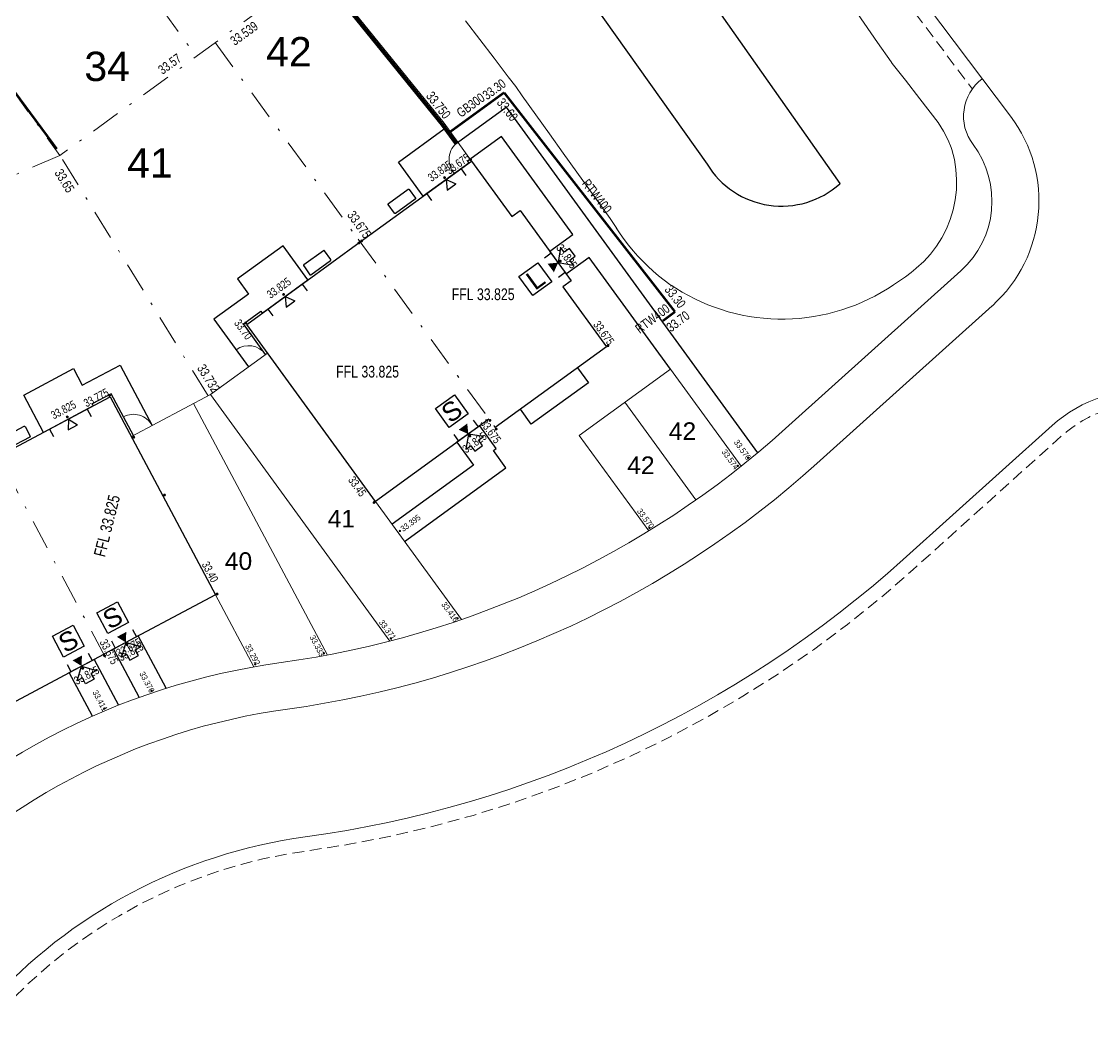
# Model space of a CAD drawing. Header units: metres. Extents: x 337936 to 338610, y 373199 to 374026.
# Drawn here: x 338192.32 to 338237.94, y 373461.44 to 373504.01 of the extents above; entities that cross this region are included whole.
import ezdxf

# ---------------------------------------------------------------- set-up
doc = ezdxf.new("R2010")
doc.units = ezdxf.units.M
for name, pattern in [('DASHDOT', [25.4, 12.7, -6.35, 0, -6.35]), ('DASHED', [0.75, 0.5, -0.25]), ('DASHED2', [0.375, 0.25, -0.125])]:
    doc.linetypes.add(name, pattern=pattern)
for name, color, linetype in [('A-WH_HT-Access-Main', 252, 'Continuous'), ('A-WH_HT-Services-ASHP', 252, 'Continuous'), ('A-WH_HT-Wall-Party Wall Line', 252, 'Continuous'), ('A-WH_HT-Wall-Structure', 252, 'Continuous'), ('DGL-Paths', 252, 'Continuous'), ('EARTHWORKS', 252, 'Continuous'), ('EXTERNAL_WORKS_BACK_OF_FOOTWAY_LEVELS', 7, 'Continuous'), ('HOUSE_EXTERNAL_LEVELS', 7, 'Continuous'), ('HOUSE_SLAB_LEVEL', 7, 'Continuous'), ('PLOT_BOUNDARY_ANNOTATION', 7, 'Continuous'), ('PLOT_BOUNDARY_GRAVEL_BOARD', 7, 'Continuous')]:
    doc.layers.add(name, color=color, linetype=linetype)
doc.layers.add('A-WH_HT-Wall-Door Openings', color=252, linetype='Continuous', plot=False)
for name, color, linetype, lineweight in [('Basin Adoption Boundary', 252, 'Continuous', 0), ('DGL_BT Gates', 252, 'Continuous', 9), ('DGL_BT Rear Fencing', 252, 'DASHDOT', 9), ('DGL_BT-Screen Fence', 252, 'FENCELINE2', 9), ('DGL_BT-Screen Pier Wall + Panels', 252, 'DASHED', 9), ('DGL_DRIVE', 252, 'Continuous', 9), ('DGL_Footpath', 252, 'Continuous', 9), ('DGL_Plot Parking', 252, 'Continuous', 9), ('DGL_PlotNo', 252, 'Continuous', 9), ('DGL_ROAD_KERBLINE', 252, 'Continuous', 9), ('DGL_VERGE', 252, 'DASHED', 9)]:
    doc.layers.add(name, color=color, linetype=linetype, lineweight=lineweight)
doc.layers.add('HOUSE_DOORS', color=3, linetype='Continuous', true_color=0x00ff00)
doc.layers.add('PLOT_BOUNDARY_RETAINING_WALL', color=1, linetype='Continuous', true_color=0xff0000)
doc.styles.add('AnnotativeArial', font='arial.ttf', dxfattribs={"height": 2})
doc.styles.add('ESTROAD', font='arial.ttf', dxfattribs={"width": 0.75})
doc.styles.get("Standard").update_dxf_attribs({"font": 'arial.ttf'})
doc.linetypes.add('FENCELINE2', pattern='A,6.35,-2.54,[132,ltypeshp.shx,S=2.54,R=0,X=-2.54,Y=0],-2.54,25.4', length=36.83)

msp = doc.modelspace()

# ---------------------------------------------------------------- hatches: boundary and pattern name
at = {"layer": 'EXTERNAL_WORKS_BACK_OF_FOOTWAY_LEVELS'}
h = msp.add_hatch(color=256, dxfattribs=at)
edge = h.paths.add_edge_path(flags=17)
edge.add_ellipse((338223.267, 373485.427), major_axis=(0.0354, 0.0354), ratio=1, start_angle=45, end_angle=225, ccw=False)
edge.add_ellipse((338223.267, 373485.427), major_axis=(0.0354, 0.0354), ratio=1, start_angle=225, end_angle=405, ccw=False)
h = msp.add_hatch(color=256, dxfattribs=at)
edge = h.paths.add_edge_path(flags=17)
edge.add_ellipse((338222.832, 373485.078), major_axis=(0.0354, 0.0354), ratio=1, start_angle=45, end_angle=225, ccw=False)
edge.add_ellipse((338222.832, 373485.078), major_axis=(0.0354, 0.0354), ratio=1, start_angle=225, end_angle=405, ccw=False)
h = msp.add_hatch(color=256, dxfattribs=at)
edge = h.paths.add_edge_path(flags=17)
edge.add_ellipse((338219.066, 373482.436), major_axis=(0.0354, 0.0354), ratio=1, start_angle=45, end_angle=225, ccw=False)
edge.add_ellipse((338219.066, 373482.436), major_axis=(0.0354, 0.0354), ratio=1, start_angle=225, end_angle=405, ccw=False)
h = msp.add_hatch(color=256, dxfattribs=at)
edge = h.paths.add_edge_path(flags=17)
edge.add_ellipse((338208.439, 373482.3), major_axis=(0.0354, 0.0354), ratio=1, start_angle=45, end_angle=225, ccw=False)
edge.add_ellipse((338208.439, 373482.3), major_axis=(0.0354, 0.0354), ratio=1, start_angle=225, end_angle=405, ccw=False)
h = msp.add_hatch(color=256, dxfattribs=at)
edge = h.paths.add_edge_path(flags=17)
edge.add_ellipse((338210.898, 373478.575), major_axis=(0.0354, 0.0354), ratio=1, start_angle=45, end_angle=225, ccw=False)
edge.add_ellipse((338210.898, 373478.575), major_axis=(0.0354, 0.0354), ratio=1, start_angle=225, end_angle=405, ccw=False)
h = msp.add_hatch(color=256, dxfattribs=at)
edge = h.paths.add_edge_path(flags=17)
edge.add_ellipse((338208.058, 373477.721), major_axis=(0.0354, 0.0354), ratio=1, start_angle=45, end_angle=225, ccw=False)
edge.add_ellipse((338208.058, 373477.721), major_axis=(0.0354, 0.0354), ratio=1, start_angle=225, end_angle=405, ccw=False)
h = msp.add_hatch(color=256, dxfattribs=at)
edge = h.paths.add_edge_path(flags=17)
edge.add_ellipse((338205.204, 373477.087), major_axis=(0.0354, 0.0354), ratio=1, start_angle=45, end_angle=225, ccw=False)
edge.add_ellipse((338205.204, 373477.087), major_axis=(0.0354, 0.0354), ratio=1, start_angle=225, end_angle=405, ccw=False)
h = msp.add_hatch(color=256, dxfattribs=at)
edge = h.paths.add_edge_path(flags=17)
edge.add_ellipse((338202.28, 373476.623), major_axis=(0.0354, 0.0354), ratio=1, start_angle=45, end_angle=225, ccw=False)
edge.add_ellipse((338202.28, 373476.623), major_axis=(0.0354, 0.0354), ratio=1, start_angle=225, end_angle=405, ccw=False)
h = msp.add_hatch(color=256, dxfattribs=at)
edge = h.paths.add_edge_path(flags=17)
edge.add_ellipse((338197.865, 373475.496), major_axis=(0.0354, 0.0354), ratio=1, start_angle=45, end_angle=225, ccw=False)
edge.add_ellipse((338197.865, 373475.496), major_axis=(0.0354, 0.0354), ratio=1, start_angle=225, end_angle=405, ccw=False)
h = msp.add_hatch(color=256, dxfattribs=at)
edge = h.paths.add_edge_path(flags=17)
edge.add_ellipse((338195.85, 373474.733), major_axis=(0.0354, 0.0354), ratio=1, start_angle=45, end_angle=225, ccw=False)
edge.add_ellipse((338195.85, 373474.733), major_axis=(0.0354, 0.0354), ratio=1, start_angle=225, end_angle=405, ccw=False)
at = {"layer": 'HOUSE_DOORS'}
for points in [[(338215.182, 373493.736), (338214.999, 373493.325), (338214.735, 373493.689)], [(338211.357, 373486.431), (338210.945, 373486.614), (338211.309, 373486.879)], [(338196.774, 373477.55), (338196.392, 373477.788), (338196.789, 373478)], [(338194.886, 373476.546), (338194.505, 373476.785), (338194.902, 373476.996)]]:
    msp.add_hatch(color=256, dxfattribs=at).paths.add_polyline_path(points, flags=17)
at = {"layer": 'HOUSE_EXTERNAL_LEVELS'}
h = msp.add_hatch(color=256, dxfattribs=at)
edge = h.paths.add_edge_path(flags=17)
edge.add_ellipse((338211.452, 373498.121), major_axis=(0.0448, 0.0448), ratio=1, start_angle=261, end_angle=441, ccw=False)
edge.add_ellipse((338211.452, 373498.121), major_axis=(0.0448, 0.0448), ratio=1, start_angle=81, end_angle=261, ccw=False)
h = msp.add_hatch(color=256, dxfattribs=at)
edge = h.paths.add_edge_path(flags=17)
edge.add_ellipse((338210.344, 373497.359), major_axis=(-0.0448, 0.0448), ratio=1, start_angle=81, end_angle=261, ccw=False)
edge.add_ellipse((338210.344, 373497.359), major_axis=(-0.0448, 0.0448), ratio=1, start_angle=-99, end_angle=81, ccw=False)
h = msp.add_hatch(color=256, dxfattribs=at)
edge = h.paths.add_edge_path(flags=17)
edge.add_ellipse((338206.812, 373494.659), major_axis=(-0.0448, 0.0448), ratio=1, start_angle=-99, end_angle=81, ccw=False)
edge.add_ellipse((338206.812, 373494.659), major_axis=(-0.0448, 0.0448), ratio=1, start_angle=81, end_angle=261, ccw=False)
h = msp.add_hatch(color=256, dxfattribs=at)
edge = h.paths.add_edge_path(flags=17)
edge.add_ellipse((338206.693, 373494.573), major_axis=(0.0448, 0.0448), ratio=1, start_angle=261, end_angle=441, ccw=False)
edge.add_ellipse((338206.693, 373494.573), major_axis=(0.0448, 0.0448), ratio=1, start_angle=81, end_angle=261, ccw=False)
h = msp.add_hatch(color=256, dxfattribs=at)
edge = h.paths.add_edge_path(flags=17)
edge.add_ellipse((338215.27, 373493.8), major_axis=(0.0448, 0.0448), ratio=1, start_angle=81, end_angle=261, ccw=False)
edge.add_ellipse((338215.27, 373493.8), major_axis=(0.0448, 0.0448), ratio=1, start_angle=261, end_angle=441, ccw=False)
h = msp.add_hatch(color=256, dxfattribs=at)
edge = h.paths.add_edge_path(flags=17)
edge.add_ellipse((338203.489, 373492.379), major_axis=(-0.0448, 0.0448), ratio=1, start_angle=81, end_angle=261, ccw=False)
edge.add_ellipse((338203.489, 373492.379), major_axis=(-0.0448, 0.0448), ratio=1, start_angle=-99, end_angle=81, ccw=False)
h = msp.add_hatch(color=256, dxfattribs=at)
edge = h.paths.add_edge_path(flags=17)
edge.add_ellipse((338201.876, 373491.163), major_axis=(-0.0448, 0.0448), ratio=1, start_angle=81, end_angle=261, ccw=False)
edge.add_ellipse((338201.876, 373491.163), major_axis=(-0.0448, 0.0448), ratio=1, start_angle=-99, end_angle=81, ccw=False)
h = msp.add_hatch(color=256, dxfattribs=at)
edge = h.paths.add_edge_path(flags=17)
edge.add_ellipse((338217.302, 373490.194), major_axis=(-0.0448, 0.0448), ratio=1, start_angle=81, end_angle=261, ccw=False)
edge.add_ellipse((338217.302, 373490.194), major_axis=(-0.0448, 0.0448), ratio=1, start_angle=-99, end_angle=81, ccw=False)
h = msp.add_hatch(color=256, dxfattribs=at)
edge = h.paths.add_edge_path(flags=17)
edge.add_ellipse((338196.075, 373488.08), major_axis=(0.0448, 0.0448), ratio=1, start_angle=253, end_angle=433, ccw=False)
edge.add_ellipse((338196.075, 373488.08), major_axis=(0.0448, 0.0448), ratio=1, start_angle=73, end_angle=253, ccw=False)
h = msp.add_hatch(color=256, dxfattribs=at)
edge = h.paths.add_edge_path(flags=17)
edge.add_ellipse((338194.275, 373487.162), major_axis=(-0.0448, 0.0448), ratio=1, start_angle=73, end_angle=253, ccw=False)
edge.add_ellipse((338194.275, 373487.162), major_axis=(-0.0448, 0.0448), ratio=1, start_angle=-107, end_angle=73, ccw=False)
h = msp.add_hatch(color=256, dxfattribs=at)
edge = h.paths.add_edge_path(flags=17)
edge.add_ellipse((338212.278, 373487.01), major_axis=(0.0448, 0.0448), ratio=1, start_angle=261, end_angle=441, ccw=False)
edge.add_ellipse((338212.278, 373487.01), major_axis=(0.0448, 0.0448), ratio=1, start_angle=81, end_angle=261, ccw=False)
h = msp.add_hatch(color=256, dxfattribs=at)
edge = h.paths.add_edge_path(flags=17)
edge.add_ellipse((338212.543, 373486.646), major_axis=(-0.0448, 0.0448), ratio=1, start_angle=-99, end_angle=81, ccw=False)
edge.add_ellipse((338212.543, 373486.646), major_axis=(-0.0448, 0.0448), ratio=1, start_angle=81, end_angle=261, ccw=False)
h = msp.add_hatch(color=256, dxfattribs=at)
edge = h.paths.add_edge_path(flags=17)
edge.add_ellipse((338197.108, 373486.295), major_axis=(-0.0448, 0.0448), ratio=1, start_angle=-45, end_angle=135, ccw=False)
edge.add_ellipse((338197.108, 373486.295), major_axis=(-0.0448, 0.0448), ratio=1, start_angle=135, end_angle=315, ccw=False)
h = msp.add_hatch(color=256, dxfattribs=at)
edge = h.paths.add_edge_path(flags=17)
edge.add_ellipse((338211.42, 373486.344), major_axis=(-0.0448, 0.0448), ratio=1, start_angle=-99, end_angle=81, ccw=False)
edge.add_ellipse((338211.42, 373486.344), major_axis=(-0.0448, 0.0448), ratio=1, start_angle=81, end_angle=261, ccw=False)
h = msp.add_hatch(color=256, dxfattribs=at)
edge = h.paths.add_edge_path(flags=17)
edge.add_ellipse((338198.417, 373483.833), major_axis=(-0.0448, 0.0448), ratio=1, start_angle=-45, end_angle=135, ccw=False)
edge.add_ellipse((338198.417, 373483.833), major_axis=(-0.0448, 0.0448), ratio=1, start_angle=135, end_angle=315, ccw=False)
h = msp.add_hatch(color=256, dxfattribs=at)
edge = h.paths.add_edge_path(flags=17)
edge.add_ellipse((338207.342, 373483.515), major_axis=(-0.0448, 0.0448), ratio=1, start_angle=81, end_angle=261, ccw=False)
edge.add_ellipse((338207.342, 373483.515), major_axis=(-0.0448, 0.0448), ratio=1, start_angle=-99, end_angle=81, ccw=False)
h = msp.add_hatch(color=256, dxfattribs=at)
edge = h.paths.add_edge_path(flags=17)
edge.add_ellipse((338200.658, 373479.615), major_axis=(-0.0448, 0.0448), ratio=1, start_angle=73, end_angle=253, ccw=False)
edge.add_ellipse((338200.658, 373479.615), major_axis=(-0.0448, 0.0448), ratio=1, start_angle=-107, end_angle=73, ccw=False)
h = msp.add_hatch(color=256, dxfattribs=at)
edge = h.paths.add_edge_path(flags=17)
edge.add_ellipse((338196.824, 373477.454), major_axis=(-0.0448, 0.0448), ratio=1, start_angle=-107, end_angle=73, ccw=False)
edge.add_ellipse((338196.824, 373477.454), major_axis=(-0.0448, 0.0448), ratio=1, start_angle=73, end_angle=253, ccw=False)
h = msp.add_hatch(color=256, dxfattribs=at)
edge = h.paths.add_edge_path(flags=17)
edge.add_ellipse((338195.864, 373476.983), major_axis=(-0.0448, 0.0448), ratio=1, start_angle=-107, end_angle=73, ccw=False)
edge.add_ellipse((338195.864, 373476.983), major_axis=(-0.0448, 0.0448), ratio=1, start_angle=73, end_angle=253, ccw=False)
h = msp.add_hatch(color=256, dxfattribs=at)
edge = h.paths.add_edge_path(flags=17)
edge.add_ellipse((338195.864, 373476.983), major_axis=(0.0448, 0.0448), ratio=1, start_angle=73, end_angle=253, ccw=False)
edge.add_ellipse((338195.864, 373476.983), major_axis=(0.0448, 0.0448), ratio=1, start_angle=253, end_angle=433, ccw=False)
h = msp.add_hatch(color=256, dxfattribs=at)
edge = h.paths.add_edge_path(flags=17)
edge.add_ellipse((338194.937, 373476.451), major_axis=(-0.0448, 0.0448), ratio=1, start_angle=-107, end_angle=73, ccw=False)
edge.add_ellipse((338194.937, 373476.451), major_axis=(-0.0448, 0.0448), ratio=1, start_angle=73, end_angle=253, ccw=False)

# ---------------------------------------------------------------- linework, layer by layer
at = {"layer": 'A-WH_HT-Access-Main'}
for points in [[(338215.182, 373493.736), (338215.832, 373493.633), (338215.679, 373493.844), (338215.905, 373494.008), (338215.665, 373494.339), (338215.438, 373494.175), (338215.285, 373494.386), (338215.182, 373493.736)], [(338211.357, 373486.431), (338211.254, 373485.782), (338211.464, 373485.935), (338211.629, 373485.708), (338211.96, 373485.949), (338211.795, 373486.175), (338212.006, 373486.328), (338211.357, 373486.431)], [(338196.774, 373477.55), (338196.581, 373476.921), (338196.811, 373477.043), (338196.943, 373476.796), (338197.304, 373476.988), (338197.173, 373477.235), (338197.403, 373477.358), (338196.774, 373477.55)], [(338194.886, 373476.546), (338195.515, 373476.354), (338195.285, 373476.232), (338195.417, 373475.985), (338195.055, 373475.792), (338194.924, 373476.04), (338194.694, 373475.917), (338194.886, 373476.546)]]:
    msp.add_lwpolyline(points, dxfattribs=at)
at = {"layer": 'A-WH_HT-Services-ASHP', "elevation": 0}
msp.add_lwpolyline([(338209.103, 373496.484, -0.414214), (338209.097, 373496.443), (338208.259, 373495.834, -0.414214), (338208.218, 373495.841), (338207.948, 373496.211, -0.414214), (338207.955, 373496.253), (338208.792, 373496.862, -0.414214), (338208.834, 373496.855)], format="xyb", close=True, dxfattribs=at)
at = {"layer": 'A-WH_HT-Services-ASHP'}
for points in [[(338204.613, 373493.222, 0.414214), (338204.655, 373493.216), (338205.493, 373493.824, 0.414214), (338205.499, 373493.866), (338205.23, 373494.236, 0.414214), (338205.188, 373494.243), (338204.351, 373493.635, 0.414214), (338204.344, 373493.593)], [(338192.693, 373486.346, -0.414214), (338192.68, 373486.305), (338191.767, 373485.819, -0.414214), (338191.726, 373485.832), (338191.511, 373486.236, -0.414214), (338191.523, 373486.276), (338192.437, 373486.762, -0.414214), (338192.478, 373486.75)]]:
    msp.add_lwpolyline(points, format="xyb", close=True, dxfattribs=at)
at = {"layer": 'A-WH_HT-Wall-Door Openings', "linetype": 'ByBlock'}
for p, q in [((338211.049, 373497.737), (338211.256, 373497.452)), ((338209.584, 373496.673), (338209.792, 373496.388)), ((338214.597, 373493.942), (338214.882, 373494.15)), ((338215.198, 373493.115), (338215.483, 373493.322)), ((338204.285, 373492.823), (338204.492, 373492.538)), ((338202.821, 373491.759), (338203.028, 373491.474)), ((338195.125, 373487.491), (338195.29, 373487.18)), ((338211.563, 373487.017), (338211.77, 373486.732)), ((338193.526, 373486.642), (338193.692, 373486.33)), ((338210.736, 373486.416), (338210.943, 373486.131)), ((338197.06, 373478.101), (338197.225, 373477.79)), ((338196.157, 373477.621), (338196.322, 373477.31)), ((338195.172, 373477.098), (338195.338, 373476.786)), ((338194.269, 373476.618), (338194.435, 373476.306))]:
    msp.add_line(p, q, dxfattribs=at)
at = {"layer": 'A-WH_HT-Wall-Party Wall Line', "linetype": 'DASHDOT', "lineweight": 15, "ltscale": 0.1}
for points in [[(338206.665, 373494.737), (338212.323, 373486.948)], [(338206.665, 373494.737), (338212.588, 373486.584)], [(338195.9, 373476.916), (338191.275, 373485.614)]]:
    msp.add_lwpolyline(points, dxfattribs=at)
at = {"layer": 'A-WH_HT-Wall-Structure', "lineweight": -3}
for p, q in [((338216.004, 373489.251), (338216.467, 373488.614)), ((338216.467, 373488.614), (338214.038, 373486.849)), ((338214.038, 373486.849), (338213.575, 373487.486))]:
    msp.add_line(p, q, dxfattribs=at)
for points in [[(338206.753, 373494.616), (338211.496, 373498.062), (338213.209, 373495.703), (338213.565, 373495.962), (338215.742, 373492.966), (338215.386, 373492.708), (338217.243, 373490.151), (338212.5, 373486.705)], [(338212.235, 373487.07), (338207.401, 373483.558), (338201.919, 373491.104), (338206.753, 373494.616)], [(338191.346, 373485.482), (338196.109, 373488.015), (338200.593, 373479.581), (338195.83, 373477.048)], [(338191.346, 373485.482), (338186.582, 373482.949), (338191.066, 373474.515), (338195.83, 373477.048)]]:
    msp.add_lwpolyline(points, dxfattribs=at)
at = {"layer": 'Basin Adoption Boundary', "flags": 128}
msp.add_lwpolyline([(338211.239, 373504.036), (338211.845, 373503.24), (338212.452, 373502.444), (338213.059, 373501.649), (338213.374, 373501.235), (338213.653, 373500.845), (338214.235, 373500.031), (338214.816, 373499.218), (338215.398, 373498.404), (338215.98, 373497.591), (338216.561, 373496.777), (338217.143, 373495.964), (338217.397, 373495.609), (338217.679, 373495.193), (338217.654, 373495.222), (338217.82, 373494.968), (338217.995, 373494.72), (338218.179, 373494.478), (338218.371, 373494.243), (338218.573, 373494.015), (338218.782, 373493.794), (338219, 373493.581), (338219.225, 373493.375), (338219.457, 373493.178), (338219.697, 373492.989), (338219.944, 373492.809), (338220.018, 373492.759), (338220.198, 373492.64), (338220.459, 373492.481), (338220.726, 373492.331), (338220.998, 373492.191), (338221.275, 373492.061), (338221.557, 373491.941), (338221.842, 373491.832), (338222.132, 373491.733), (338222.425, 373491.644), (338222.721, 373491.566), (338223.02, 373491.499), (338223.322, 373491.443), (338223.625, 373491.398), (338223.929, 373491.363), (338224.235, 373491.34), (338224.541, 373491.328), (338224.848, 373491.328), (338225.154, 373491.338), (338225.46, 373491.36), (338225.765, 373491.392), (338226.068, 373491.436), (338226.37, 373491.491), (338226.67, 373491.556), (338226.967, 373491.633), (338227.261, 373491.72), (338227.551, 373491.818), (338227.838, 373491.926), (338228.121, 373492.045), (338228.399, 373492.174), (338228.672, 373492.313), (338228.94, 373492.462), (338229.203, 373492.62), (338229.442, 373492.777), (338229.459, 373492.787), (338229.717, 373492.954), (338229.969, 373493.13), (338230.214, 373493.316), (338230.416, 373493.48), (338230.434, 373493.495), (338230.748, 373493.781), (338231.035, 373494.095), (338231.294, 373494.435), (338231.523, 373494.797), (338231.718, 373495.178), (338231.879, 373495.577), (338232.004, 373495.989), (338232.091, 373496.412), (338232.14, 373496.841), (338232.151, 373497.274), (338232.121, 373497.706), (338232.053, 373498.134), (338231.947, 373498.555), (338231.916, 373498.641), (338231.788, 373498.958), (338231.591, 373499.342), (338231.362, 373499.706), (338230.584, 373500.715), (338229.968, 373501.504), (338229.41, 373502.219), (338229.356, 373502.296), (338228.783, 373503.116), (338228.211, 373503.936), (338227.638, 373504.756)], dxfattribs=at)
at = {"layer": 'DGL-Paths', "flags": 128}
msp.add_lwpolyline([(338219.965, 373489.194), (338216.506, 373493.956), (338215.535, 373493.251), (338214.83, 373494.221), (338215.801, 373494.927), (338212.764, 373499.107), (338211.32, 373498.057), (338211.378, 373497.977), (338209.437, 373496.566), (338208.379, 373498.022), (338210.32, 373499.433), (338210.791, 373498.786), (338212.963, 373500.364), (338223.669, 373485.628)], dxfattribs=at)
at = {"layer": 'DGL-Paths'}
for points in [[(338202.725, 373489.824), (338201.779, 373491.126), (338202.523, 373491.666), (338202.581, 373491.585), (338204.523, 373492.996), (338203.465, 373494.452), (338201.523, 373493.042), (338201.994, 373492.394), (338200.522, 373491.325), (338201.997, 373489.295)], [(338197.095, 373486.373), (338196.15, 373488.15), (338195.338, 373487.718), (338195.385, 373487.63), (338193.266, 373486.503), (338192.421, 373488.092), (338194.54, 373489.219), (338194.916, 373488.513), (338196.523, 373489.367), (338197.89, 373486.795)], [(338208.636, 373481.859), (338212.955, 373484.997), (338212.426, 373485.725), (338212.547, 373485.813), (338211.841, 373486.783), (338210.87, 373486.078), (338211.576, 373485.107), (338208.107, 373482.587)], [(338198.492, 373475.597), (338197.303, 373477.832), (338196.244, 373477.268), (338197.339, 373475.208)], [(338195.345, 373474.406), (338194.357, 373476.265), (338195.416, 373476.828), (338196.455, 373474.873)]]:
    msp.add_lwpolyline(points, dxfattribs=at)
at = {"layer": 'DGL_BT Gates'}
for centre, start, end in [((338211.437, 373498.143), 126, 222.3793), ((338201.997, 373489.295), 36, 126), ((338197.095, 373486.373), 28, 118)]:
    msp.add_arc(centre, 0.9, start, end, dxfattribs=at)
at = {"layer": 'DGL_BT Rear Fencing', "ltscale": 0.1}
for p, q in [((338193.6, 373511.018), (338199.772, 373502.523)), ((338204.962, 373506.294), (338193.967, 373498.305)), ((338200.581, 373503.111), (338206.753, 373494.616)), ((338193.967, 373498.305), (338173.118, 373489.299)), ((338200.274, 373488.063), (338193.967, 373498.305))]:
    msp.add_line(p, q, dxfattribs=at)
at = {"layer": 'DGL_BT Rear Fencing', "ltscale": 0.1, "flags": 128}
msp.add_lwpolyline([(338184.112, 373511.87), (338193.967, 373498.305)], dxfattribs=at)
at = {"layer": 'DGL_BT-Screen Fence', "ltscale": 0.03}
for points in [[(338198.343, 373514.463), (338210.32, 373499.68), (338211.496, 373498.062)], [(338197.007, 373486.326), (338200.379, 373488.119), (338202.806, 373489.882)]]:
    msp.add_lwpolyline(points, dxfattribs=at)
at = {"layer": 'DGL_BT-Screen Pier Wall + Panels', "ltscale": 0.5, "const_width": 0.15, "flags": 128}
msp.add_lwpolyline([(338198.891, 373513.628), (338210.241, 373499.619), (338210.83, 373498.808)], dxfattribs=at)
at = {"layer": 'DGL_DRIVE'}
msp.add_line((338218.024, 373487.784), (338221.047, 373483.623), dxfattribs=at)
at = {"layer": 'DGL_DRIVE', "flags": 128}
for points in [[(338219.039, 373482.303), (338216.082, 373486.373), (338219.965, 373489.194), (338222.969, 373485.06)], [(338200.379, 373488.119), (338208.017, 373477.607)], [(338199.656, 373487.734), (338205.356, 373477.014)], [(338207.401, 373483.558), (338211.059, 373478.524)], [(338200.593, 373479.581), (338202.225, 373476.512)]]:
    msp.add_lwpolyline(points, dxfattribs=at)
at = {"layer": 'DGL_Footpath'}
msp.add_lwpolyline([(338183.724, 373465.358), (338185.316, 373467.126, -0.177245), (338203.389, 373476.694, 0.150361), (338224.862, 373486.661), (338232.332, 373493.387)], format="xyb", dxfattribs=at)
for centre, radius, start, end in [((338234.447, 373499.971), 2, 127, 217), ((338229.656, 373496.36), 4, 312, 37)]:
    msp.add_arc(centre, radius, start, end, dxfattribs=at)
at = {"layer": 'DGL_ROAD_KERBLINE', "flags": 128}
msp.add_lwpolyline([(338210.586, 373531.636), (338234.447, 373499.971)], dxfattribs=at)
at = {"layer": 'DGL_ROAD_KERBLINE'}
for points in [[(338182.313, 373460.801), (338186.802, 373465.788, -0.177245), (338203.66, 373474.713, 0.150361), (338226.2, 373485.175), (338233.67, 373491.901)], [(338204.406, 373469.264, 0.150361), (338229.88, 373481.087), (338236.213, 373486.789)], [(338190.89, 373462.107, -0.177245), (338204.406, 373469.264, -0.177245)]]:
    msp.add_lwpolyline(points, format="xyb", dxfattribs=at)
for centre, start, end in [((338229.656, 373496.36), 312, 37), ((338240.228, 373482.33), 37, 132)]:
    msp.add_arc(centre, 6, start, end, dxfattribs=at)
at = {"layer": 'DGL_VERGE', "flags": 128}
for points in [[(338196.233, 373555.312), (338203.501, 373541.644, 0.03929), (338210.106, 373531.275), (338232.82, 373501.133)], [(338190.038, 373460.265), (338191.336, 373461.706, -0.177245), (338204.488, 373468.669, 0.150361), (338230.282, 373480.641), (338236.614, 373486.343, -0.440011), (338244.54, 373485.58), (338260.135, 373464.885, 0.030553), (338270.134, 373453.178), (338284.849, 373437.94, -0.075355), (338292.077, 373427.762, -0.418116), (338289.622, 373420.477), (338289.176, 373420.26), (338286.839, 373419.12), (338289.776, 373413.098), (338314.618, 373425.214)]]:
    msp.add_lwpolyline(points, format="xyb", dxfattribs=at)
at = {"layer": 'EARTHWORKS', "flags": 128}
msp.add_lwpolyline([(338197.526, 373538.68), (338196.473, 373540.397, 0.41704), (338195.951, 373540.519), (338192.559, 373538.392), (338194.604, 373534.876, -0.001966), (338194.607, 373534.87), (338194.607, 373534.87, 0.049454), (338202.772, 373523.378), (338204.83, 373521.015, 0.015476), (338205.043, 373520.786), (338205.884, 373519.933, -0.040196), (338205.923, 373519.886), (338221.525, 373497.927), (338221.525, 373497.927, 0.469812), (338227.173, 373497.092), (338227.19, 373497.108), (338221.867, 373504.684), (338211.363, 373518.802, 0.00692), (338211.348, 373518.821), (338207.807, 373523.316), (338207.807, 373523.316, -0.022017), (338198.58, 373536.963), (338197.526, 373538.68)], format="xyb", dxfattribs=at)
at = {"layer": 'HOUSE_DOORS'}
for p, q in [((338210.407, 373497.271), (338210.819, 373497.088)), ((338210.407, 373497.271), (338210.455, 373496.824)), ((338210.455, 373496.824), (338210.819, 373497.088)), ((338203.553, 373492.291), (338203.964, 373492.108)), ((338203.553, 373492.291), (338203.6, 373491.844)), ((338203.6, 373491.844), (338203.964, 373492.108)), ((338194.326, 373487.066), (338194.31, 373486.617)), ((338194.326, 373487.066), (338194.707, 373486.828)), ((338194.31, 373486.617), (338194.707, 373486.828))]:
    msp.add_line(p, q, dxfattribs=at)
at = {"layer": 'HOUSE_EXTERNAL_LEVELS', "color": 0, "flags": 128}
for points in [[(338213.513, 373493.141), (338214.322, 373493.729), (338214.91, 373492.92), (338214.101, 373492.332), (338213.513, 373493.141)], [(338209.953, 373487.513), (338210.762, 373488.101), (338211.35, 373487.292), (338210.541, 373486.704), (338209.953, 373487.513)], [(338195.534, 373478.816), (338196.417, 373479.286), (338196.886, 373478.403), (338196.004, 373477.933), (338195.534, 373478.816)], [(338193.647, 373477.813), (338194.53, 373478.282), (338194.999, 373477.399), (338194.116, 373476.93), (338193.647, 373477.813)]]:
    msp.add_lwpolyline(points, dxfattribs=at)
at = {"layer": 'PLOT_BOUNDARY_GRAVEL_BOARD', "color": 130, "linetype": 'DASHED2', "ltscale": 2, "const_width": 0.1}
for points in [[(338193.83, 373498.581), (338182.109, 373514.456)], [(338210.506, 373499.253), (338212.88, 373500.981)]]:
    msp.add_lwpolyline(points, dxfattribs=at)
at = {"layer": 'PLOT_BOUNDARY_RETAINING_WALL', "color": 210, "linetype": 'DASHED2', "ltscale": 2, "const_width": 0.1}
for points in [[(338212.88, 373500.981), (338220.157, 373491.641)], [(338220.157, 373491.641), (338219.639, 373491.252)]]:
    msp.add_lwpolyline(points, dxfattribs=at)

# ---------------------------------------------------------------- texts
at = {"layer": 'DGL_Plot Parking', "char_height": 0.75, "attachment_point": 5, "style": 'AnnotativeArial'}
for s, insert in [('42', (338220.477, 373486.554)), ('42', (338218.706, 373485.1)), ('41', (338205.947, 373482.826)), ('40', (338201.569, 373481.012))]:
    msp.add_mtext(s, dxfattribs=dict(at, insert=insert))
at = {"layer": 'DGL_PlotNo', "char_height": 1.25, "width": 2.66537, "attachment_point": 5, "style": 'AnnotativeArial'}
for s, insert in [('42', (338203.714, 373502.723)), ('34', (338195.976, 373502.089)), ('41', (338197.801, 373497.982))]:
    msp.add_mtext(s, dxfattribs=dict(at, insert=insert))
at = {"layer": 'EXTERNAL_WORKS_BACK_OF_FOOTWAY_LEVELS', "linetype": 'Continuous', "style": 'ESTROAD', "width": 0.75}
for s, rotation, p in [('33.570', 305.6742, (338222.649, 373486.077)), ('33.574', 306, (338222.129, 373485.666)), ('33.395', 36.4207, (338208.584, 373482.254)), ('33.570', 306, (338218.524, 373483.142)), ('33.416', 306, (338210.192, 373479.167)), ('33.371', 306, (338207.533, 373478.403)), ('33.333', 298, (338204.587, 373477.772)), ('33.292', 298, (338201.84, 373477.4)), ('33.370', 298, (338197.339, 373476.222)), ('33.411', 298, (338195.34, 373475.429))]:
    msp.add_text(s, height=0.25, rotation=rotation, dxfattribs=at).set_placement(p)
at = {"layer": 'HOUSE_DOORS', "color": 100, "linetype": 'Continuous', "style": 'ESTROAD', "width": 0.75}
for rotation, p in [(36, (338209.79, 373497.166)), (306, (338215.077, 373494.353)), (36, (338202.936, 373492.186)), (28, (338193.7, 373487.048)), (36, (338211.268, 373485.598)), (28, (338196.57, 373476.737)), (28, (338194.683, 373475.733))]:
    msp.add_text('33.825', height=0.35, rotation=rotation, dxfattribs=at).set_placement(p)
at = {"layer": 'HOUSE_EXTERNAL_LEVELS', "color": 0, "linetype": 'Continuous', "style": 'ESTROAD', "width": 0.75}
for s, rotation, p in [('33.675', 36, (338210.555, 373497.474)), ('33.70', 306, (338201.36, 373491.155)), ('33.675', 306, (338216.655, 373491.092)), ('33.775', 28, (338195.095, 373487.563)), ('33.675', 306, (338211.837, 373486.898)), ('33.45', 306, (338206.217, 373484.469)), ('33.40', 298, (338199.99, 373480.88)), ('33.675', 298, (338195.642, 373477.566)), ('33.675', 28, (338196.483, 373476.917))]:
    msp.add_text(s, height=0.35, rotation=rotation, dxfattribs=at).set_placement(p)
at = {"layer": 'HOUSE_EXTERNAL_LEVELS', "color": 0, "char_height": 0.8, "width": 0.8, "attachment_point": 5, "line_spacing_factor": 0.888}
for s, insert, rotation in [('\\W1.00;L', (338214.212, 373493.031), 36), ('\\W1.00;S', (338210.651, 373487.402), 36), ('\\W1.00;S', (338196.21, 373478.609), 28), ('\\W1.00;S', (338194.323, 373477.606), 28)]:
    msp.add_mtext(s, dxfattribs=dict(at, insert=insert, rotation=rotation))
at = {"layer": 'HOUSE_SLAB_LEVEL', "color": 1, "linetype": 'Continuous', "true_color": 0xff0000, "style": 'ESTROAD', "width": 0.75}
for p in [(338210.647, 373492.137), (338205.726, 373488.84)]:
    msp.add_text('FFL 33.825', height=0.5, dxfattribs=at).set_placement(p)
msp.add_text('FFL 33.825', height=0.5, rotation=76, dxfattribs=at).set_placement((338195.882, 373481.161))
at = {"layer": 'PLOT_BOUNDARY_ANNOTATION', "linetype": 'Continuous', "style": 'ESTROAD', "width": 0.75}
for s, rotation, p in [('33.539', 36, (338201.406, 373502.966)), ('33.57', 36, (338198.332, 373501.732)), ('33.30', 36.0471, (338212.152, 373500.653)), ('33.750', 308.2215, (338209.531, 373500.827)), ('GB300', 36.0471, (338211.043, 373499.9)), ('33.60', 307.9207, (338212.543, 373500.545)), ('33.65', 301.6205, (338193.718, 373497.563)), ('RTW400', 307.9207, (338216.17, 373497.095)), ('33.675', 306, (338206.177, 373495.761)), ('33.30', 307.9207, (338219.688, 373492.579)), ('RTW400', 36.8978, (338218.655, 373490.694)), ('33.70', 36.8978, (338219.986, 373490.76)), ('33.732', 301.6205, (338199.79, 373489.244))]:
    msp.add_text(s, height=0.4, rotation=rotation, dxfattribs=at).set_placement(p)

doc.saveas('drawing.dxf')
